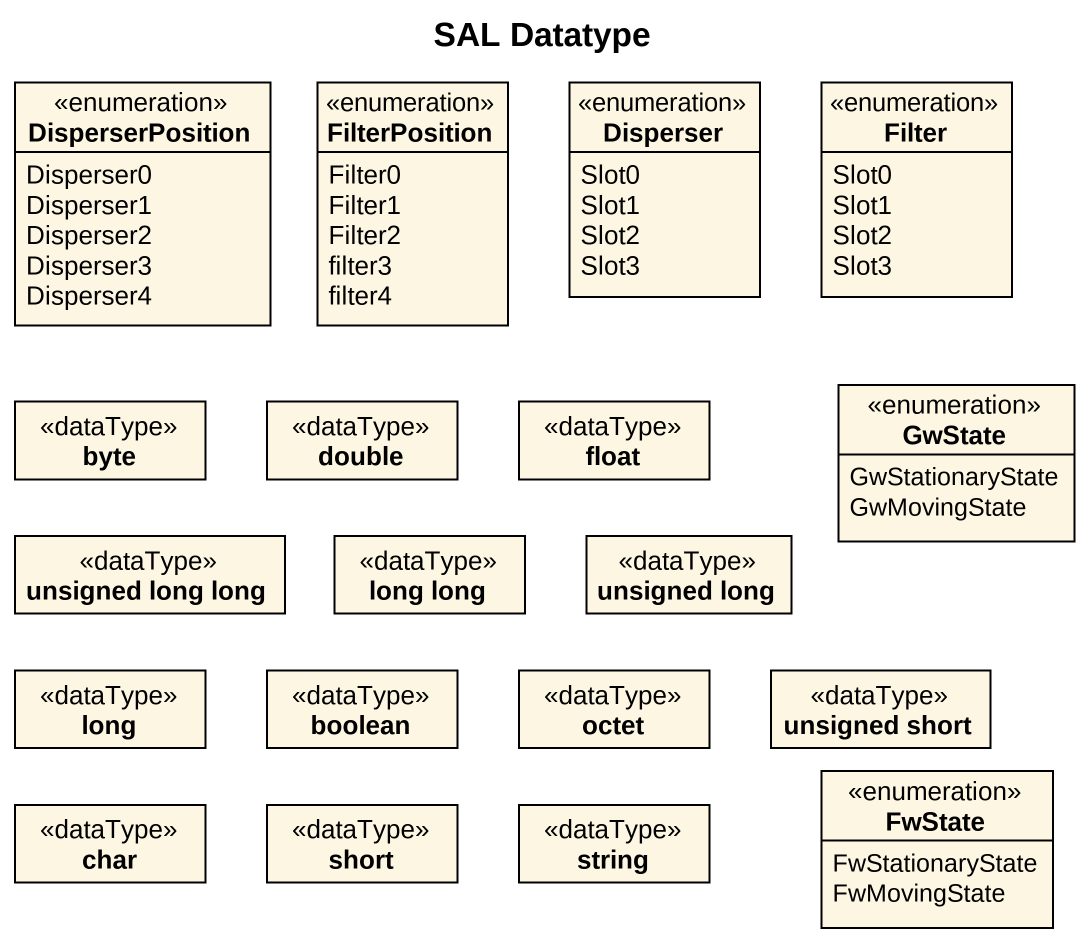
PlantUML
@startuml
title SAL Datatype
hide circle
hide empty members
enum DisperserPosition {
  Disperser0
  Disperser1
  Disperser2
  Disperser3
  Disperser4
}
enum FilterPosition {
  Filter0
  Filter1
  Filter2
  filter3
  filter4
}
enum Disperser {
  Slot0
  Slot1
  Slot2
  Slot3
}
enum Filter {
  Slot0
  Slot1
  Slot2
  Slot3
}
class byte <<dataType>>
class double <<dataType>>
class float <<dataType>>
enum GwState {
  GwStationaryState
  GwMovingState
}
class "unsigned long long" as unsigned_long_long <<dataType>>
class "long long" as long_long <<dataType>>
class "unsigned long" as unsigned_long <<dataType>>
class long <<dataType>>
class boolean <<dataType>>
class octet <<dataType>>
class "unsigned short" as unsigned_short <<dataType>>
class char <<dataType>>
class short <<dataType>>
class string <<dataType>>
enum FwState {
  FwStationaryState
  FwMovingState
}
@enduml
